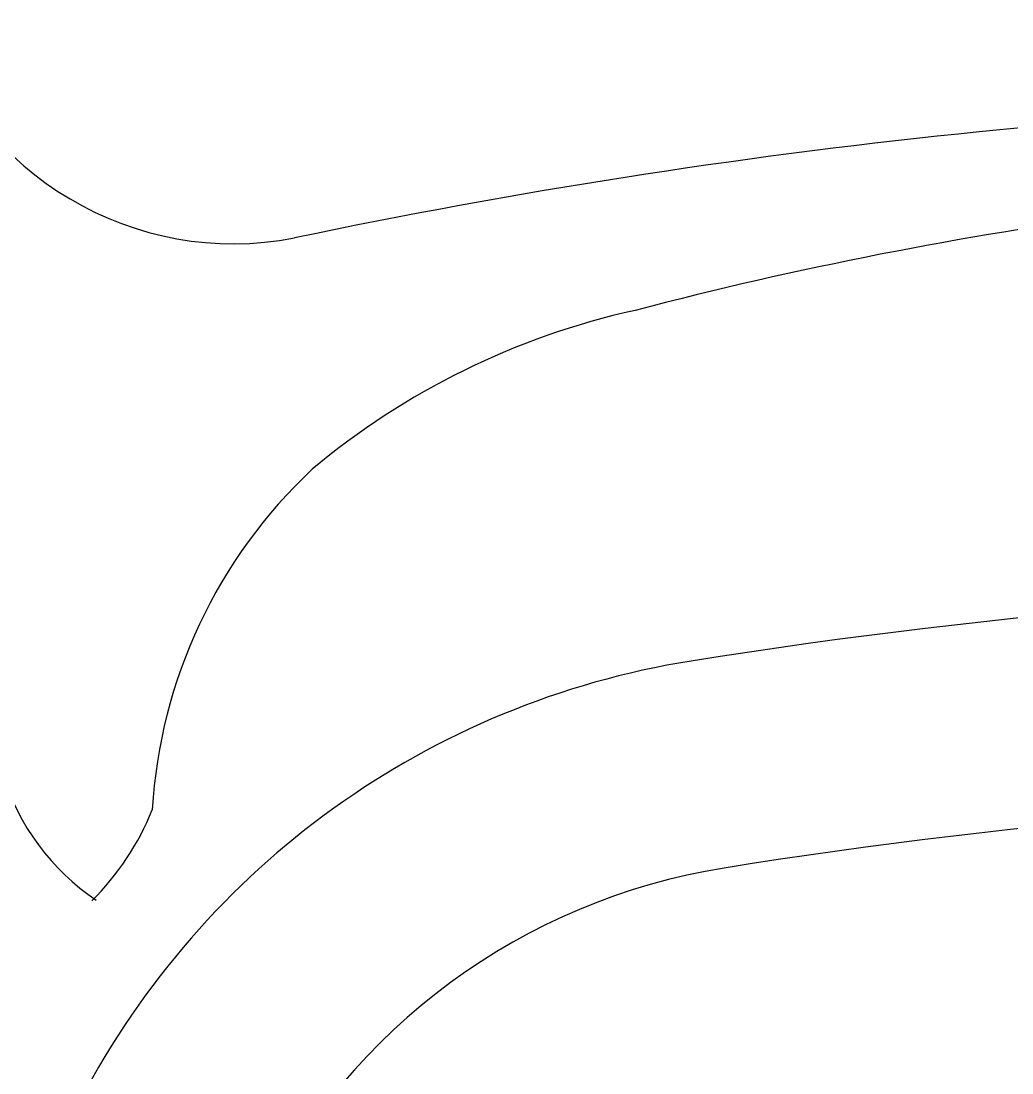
# Model space of a CAD drawing. Extents: x 832 to 911, y 781 to 934.
# Drawn here: x 856.84 to 861.57, y 803.67 to 808.69 of the extents above; entities that cross this region are included whole.
import ezdxf

# ---------------------------------------------------------------- set-up
doc = ezdxf.new("R2010")
doc.units = 0
doc.header["$MEASUREMENT"] = 0
doc.layers.add('1', color=4, linetype='Continuous')

# ---------------------------------------------------------------- blocks, each defined once
blk = doc.blocks.new('2017 SOVEREIGN HL')
at = {"layer": '1', "color": 3}
for centre, radius, start, end in [((26.1592, 12.0619), 1.5314, 197.8148, 280.9124), ((32.8427, -19.9068), 31.1287, 90.04633, 101.85249), ((32.8287, -19.5764), 28.4715, 80.93122, 99.06691), ((28.9723, 4.5891), 4.0002, 99.0669, 152.3407), ((26.1376, 8.3359), 1.1317, 197.1475, 235.9169), ((32.8288, -19.5035), 27.3992, 80.85423, 99.09198), ((28.9739, 4.5852), 3.004, 99.092, 153.5825)]:
    blk.add_arc(centre, radius, start, end, dxfattribs=at)
at = {"layer": '1', "color": 2}
for centre, radius, start, end in [((32.9608, -8.457), 19.2984, 90.42543, 104.66499), ((28.8547, 6.6831), 3.6147, 102.4555, 129.9451), ((28.1849, 7.6879), 2.4179, 133.0665, 176.6365), ((24.547, 8.3285), 1.3219, 315.0602, 337.8328)]:
    blk.add_arc(centre, radius, start, end, dxfattribs=at)

msp = doc.modelspace()

# ---------------------------------------------------------------- block references
at = {"layer": '1'}
msp.add_blockref('2017 SOVEREIGN HL', (831.6943, 797.0948), dxfattribs=at)

doc.saveas('drawing.dxf')
